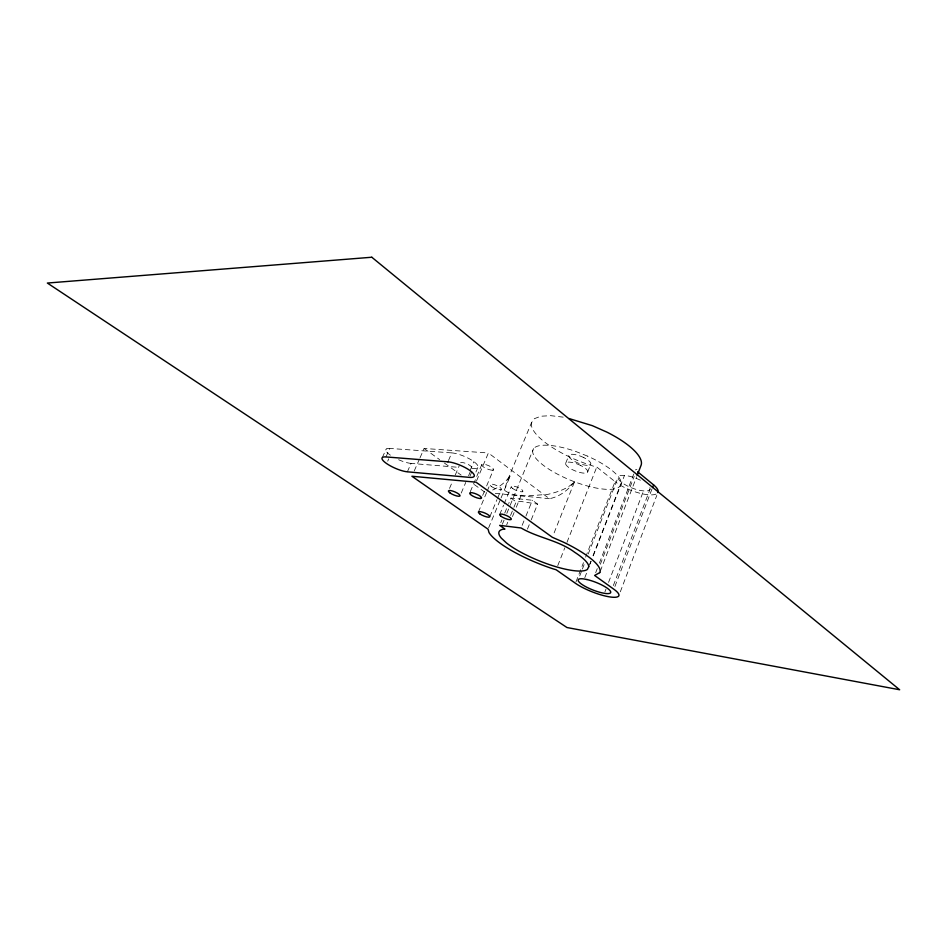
<?xml version="1.0" encoding="UTF-8"?>
<svg xmlns="http://www.w3.org/2000/svg" width="947" height="947" viewBox="0 0 947 947"><rect width="100%" height="100%" fill="white"/><g stroke="black" fill="none" stroke-linecap="round" stroke-linejoin="round"><path stroke-width="0.71" stroke-dasharray="4.74 3.55" d="M563.193 417.142L550.728 415.674L540.903 416.218L534.357 418.669L531.456 422.824L506.941 481.739L504.538 490.345C516.565 498.927 533.552 494.914 547.461 494.476C557.191 492.097 567.502 489.161 574.604 481.621L553.439 534.582M620.321 591.816L656.816 495.376M613.348 585.577L650.044 489.185M614.911 586.501L651.986 488.983M604.908 591.922L605.95 589.2M608.566 582.369L643.51 490.889M600.268 571.266L636.633 476.803M595.675 572.71L597.261 568.602M599.38 563.122L633.768 474.009M600.339 564.282L634.23 476.377M589.294 565.264L590.892 561.169M593.011 555.7L621.137 483.242M584.796 577.682L586.915 572.225M590.088 564.045L591.141 561.322M593.26 555.877L624.475 475.453M575.977 581.896L583.47 562.672M585.613 557.179L615.053 481.644L596.776 467.025L594.006 466.326A58.832 18.904 21.8 0 1 531.456 422.824M579.73 575.883L581.86 570.414M582.393 569.04L584.524 563.56M588.253 553.983L618.119 477.3M557.759 565.643L564.803 547.84M566.969 542.359L596.776 467.025M587.661 471.997L590.774 464.16M565.667 463.32L568.816 455.507M527.443 529.113L530.651 521.217M531.196 519.903L537.612 504.112L532.392 500.253L510.942 498.086L508.681 503.532M522.152 525.336L525.384 517.417M525.928 516.091L532.392 500.253M506.621 524.993L507.746 522.27M510.54 515.476L513.345 508.669M513.901 507.32L516.151 501.874L521.004 501.46L537.612 504.112M512.457 516.553L514.103 512.552M516.293 507.225L522.874 491.244M499.696 514.564L503.555 505.26M504.1 503.934L511.273 486.64M500.797 522.637L501.922 519.903M504.739 513.085L508.125 504.905M502.36 524.212L504.041 520.163M506.823 513.404L509.616 506.657M510.173 505.296L533.599 448.57M488.628 527.846L500.525 499.247M501.093 497.885L510.149 476.092L506.562 480.224A59.27 43.455 -86.8 0 1 489.67 491.15M489.859 516.707L496.962 499.661M497.506 498.359L501.33 489.173M478.377 512.138L486.616 492.499M487.172 491.197L489.919 484.651M482.65 495.411L484.367 491.351M486.64 485.941L493.458 469.7M470.292 491.682L481.751 464.657M476.578 480.851L488.38 452.974L549.414 498.69A62.076 43.55 -86.8 0 0 571.005 485.953L574.604 481.621M470.055 470.612L473.879 461.651M461.225 493.056L465.758 482.402M468.587 475.749L470.86 470.422M469.972 476.104L472.127 471.061M475.927 472.008L478.081 466.918M449.517 488.403L452.37 481.751M455.223 475.11L459.224 465.806M448.476 460.55L451.778 452.891A16.75 4.688 23.2 0 1 473.796 461.591A16.75 4.688 23.2 0 1 473.192 468.54L470.304 468.292A6.286 1.74 23.1 0 0 469.215 465.013A6.286 1.74 23.1 0 0 460.585 462.752M414.23 470.955L419.474 459.046M420.054 457.721L424.126 448.464L488.38 452.974M407.364 471.819L411.069 463.403L458.75 467.345M385.962 456.928L389.773 448.428L451.778 452.891M387.702 461.177L388.767 458.786M382.339 457.531L386.139 449.067M510.149 476.092L506.941 481.739M635.354 469.901L636.881 469.511M495.281 493.316L549.414 498.69M424.126 448.464L439.657 459.638M444.427 463.071L461.153 475.11M474.293 484.568L485.042 492.298M510.942 498.086L516.151 501.874M411.069 463.403A16.004 4.25 23.8 0 1 398.273 459.579M390.377 455.187A16.004 4.25 23.8 0 1 389.773 448.428M656.058 494.085A25.569 7.872 21.1 0 1 615.053 481.644M649.879 487.669A17.046 5.244 21.1 0 1 644.351 490.996L640.847 490.57A17.046 5.244 21.1 0 1 620.652 481.597A17.046 5.244 21.1 0 1 623.623 475.358L627.151 475.761A17.046 5.244 21.1 0 1 642.078 481.088M492.239 470.162L491.126 470.079A6.38 1.799 22.9 0 1 481.81 465.344A6.38 1.799 22.9 0 1 488.995 465.817A6.38 1.799 22.9 0 1 492.239 470.162M587.483 456.099L575.634 451.411A47.314 14.406 21.8 0 0 537.28 459.934A47.314 14.406 21.8 0 0 611.431 489.268A47.314 14.406 21.8 0 0 587.483 456.099M583.802 457.59L580.973 456.336A11.802 3.658 21.8 0 0 569.36 457.354A11.802 3.658 21.8 0 0 587.46 465.356A11.802 3.658 21.8 0 0 583.802 457.59M580.653 465.462L577.824 464.208A11.826 3.599 21.8 0 0 566.223 465.143A11.826 3.599 21.8 0 0 584.358 473.157A11.826 3.599 21.8 0 0 580.653 465.462M512.694 488.51A6.25 1.728 22.5 0 0 522.578 491.6A6.25 1.728 22.5 0 0 515.937 486.687A6.25 1.728 22.5 0 0 512.694 488.51M491.386 486.498A6.156 1.681 22.7 0 0 501.058 489.54A6.156 1.681 22.7 0 0 494.429 484.686A6.156 1.681 22.7 0 0 491.386 486.498"/><path stroke-width="1.42" d="M652.519 487.61L653.56 484.864L637.639 471.772M637.165 475.441L640.847 465.853A58.832 18.904 21.8 0 0 606.849 432.104L592.349 425.665L568.981 418.527M653.56 484.864A25.569 7.872 21.1 0 1 657.857 492.618M588.774 566.637L587.4 569.419A48.273 11.838 22 0 1 551.521 565.335A48.273 11.838 22 0 1 506.503 542.998L501.33 538.145A48.273 11.838 22 0 1 503.236 529.172L504.94 529.077L499.661 525.36L521.087 527.976C537.766 537.884 558.671 540.264 574.711 552.302A48.273 11.838 22 0 1 588.774 566.637M599.735 572.627L594.621 575.456L613.869 589.247A26.208 6.156 21.4 0 1 609.667 596.894A26.208 6.156 21.4 0 1 575.433 583.269L556.126 569.751L553.332 568.934A60.359 14.809 22 0 1 489.007 532.545L488.072 529.207L411.909 476.246L476.021 482.177L552.35 537.304L563.24 542.063A60.359 14.809 22 0 1 599.735 572.627M371.804 257.241L47.35 283.046L566.969 627.53L899.65 689.759L371.804 257.241M447.919 461.828L385.962 456.928A16.04 4.155 23.7 0 0 386.554 463.521A16.04 4.155 23.7 0 0 407.364 471.819L469.44 477.371A16.786 4.581 23.1 0 0 469.984 470.552A16.786 4.581 23.1 0 0 447.919 461.828M480.307 498.501L479.206 498.406A6.428 1.681 22.8 0 1 469.795 493.683A6.428 1.681 22.8 0 1 476.968 494.322A6.428 1.681 22.8 0 1 480.307 498.501M586.951 579.528L583.423 578.889A17.472 4.108 21.4 0 0 580.973 583.719A17.472 4.108 21.4 0 0 601.724 592.798L605.228 593.449A17.472 4.108 21.4 0 0 607.915 588.667A17.472 4.108 21.4 0 0 586.951 579.528M479.88 513.913A6.191 1.563 22.7 0 0 489.599 517.038A6.191 1.563 22.7 0 0 482.863 512.28A6.191 1.563 22.7 0 0 479.88 513.913M501.164 516.375A6.286 1.61 22.5 0 0 511.084 519.548A6.286 1.61 22.5 0 0 504.349 514.73A6.286 1.61 22.5 0 0 501.164 516.375M450.003 492.937A6.321 1.634 23.1 0 0 459.851 496.086A6.321 1.634 23.1 0 0 452.844 491.126A6.321 1.634 23.1 0 0 450.003 492.937"/></g></svg>
